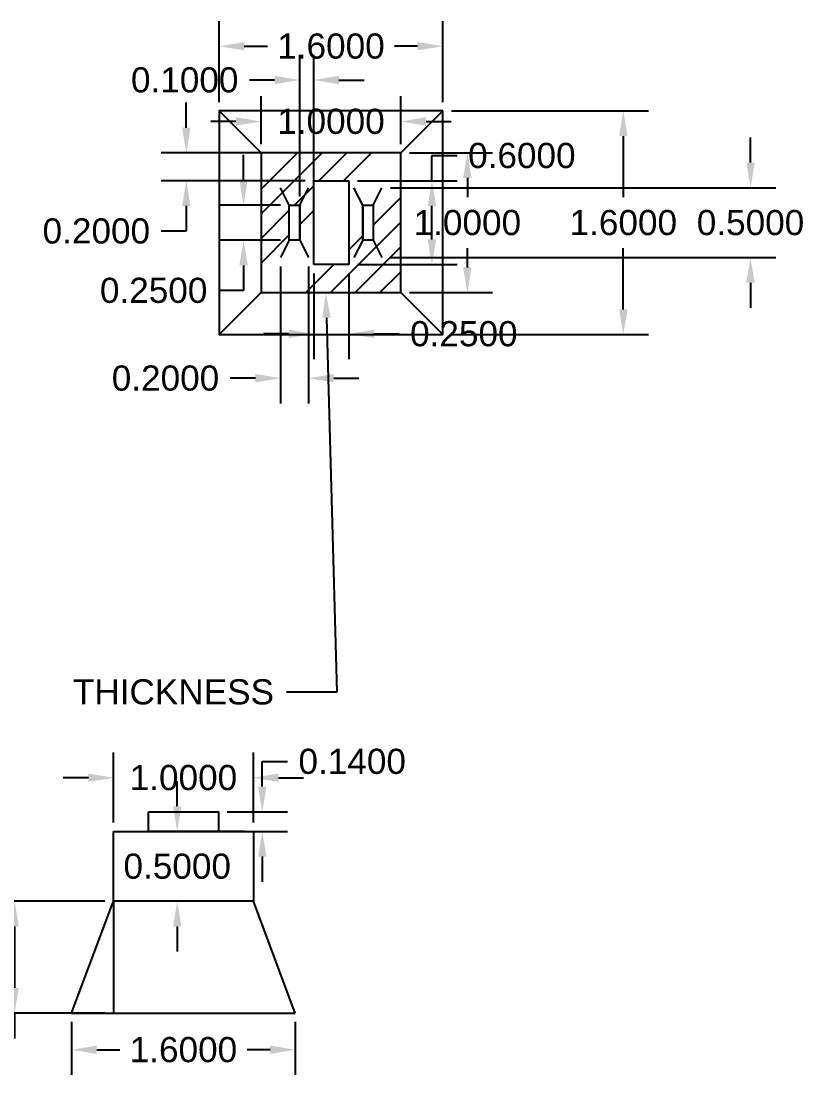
# Model space of a CAD drawing. Header units: inches. Extents: x -9.8 to 16, y -17.1 to 5.8.
# Drawn here: x 10.37 to 15.96, y -2.26 to 5.28 of the extents above; entities that cross this region are included whole.
import ezdxf
from ezdxf import colors
from ezdxf.entities.mleader import LeaderData, LeaderLine
from ezdxf.math import Vec2, Vec3

# ---------------------------------------------------------------- set-up
doc = ezdxf.new("R2010")
doc.units = ezdxf.units.IN
doc.header["$MEASUREMENT"] = 0
doc.styles.get("Standard").update_dxf_attribs({"font": 'arial.ttf'})
doc.dimstyles.get("Standard").update_dxf_attribs({"dimtxt": 0.18, "dimasz": 0.18, "dimexe": 0.18, "dimexo": 0.0625, "dimgap": 0.09, "dimtad": 0, "dimtih": 1, "dimtoh": 1, "dimdec": 4, "dimzin": 0, "dimdsep": 46, "dimtxsty": 'Standard', "dimcen": 0.09, "dimadec": 0, "dimazin": 0, "dimtfac": 1, "dimtdec": 4, "dimtofl": 0, "dimtmove": 0, "dimatfit": 3, "dimfxl": 1, "dimtolj": 1, "dimtzin": 0, "dimarcsym": 0})

# ---------------------------------------------------------------- blocks, each defined once
blk = doc.blocks.new('*D12')
at = {"color": 0, "lineweight": -2, "transparency": 16777216}
for p, q in [((12.0826, 4.4037), (12.0826, 4.7457)), ((13.0826, 4.4037), (13.0826, 4.7457)), ((11.9026, 4.5657), (11.7226, 4.5657)), ((13.2626, 4.5657), (13.4426, 4.5657))]:
    blk.add_line(p, q, dxfattribs=at)
at = {"color": 0, "transparency": 16777216}
for points in [[(11.9026, 4.5957), (11.9026, 4.5357), (12.0826, 4.5657)], [(13.2626, 4.5957), (13.2626, 4.5357), (13.0826, 4.5657)]]:
    blk.add_solid(points, dxfattribs=at)
at = {"layer": 'Defpoints', "color": 0, "transparency": 16777216}
for p in [(12.0826, 4.5657), (12.0826, 4.3412), (13.0826, 4.3412)]:
    blk.add_point(p, dxfattribs=at)
at = {"color": 0, "transparency": 16777216, "insert": (12.5826, 4.5657), "char_height": 0.18, "attachment_point": 5}
blk.add_mtext('\\A1;1.0000', dxfattribs=at)
blk = doc.blocks.new('*D13')
at = {"color": 0, "lineweight": -2, "transparency": 16777216}
for p, q in [((12.4596, 3.4787), (12.4596, 2.8657)), ((12.7096, 3.4787), (12.7096, 2.8657)), ((12.2796, 3.0457), (12.0996, 3.0457)), ((12.8896, 3.0457), (13.0696, 3.0457))]:
    blk.add_line(p, q, dxfattribs=at)
at = {"color": 0, "transparency": 16777216}
for points in [[(12.2796, 3.0757), (12.2796, 3.0157), (12.4596, 3.0457)], [(12.8896, 3.0757), (12.8896, 3.0157), (12.7096, 3.0457)]]:
    blk.add_solid(points, dxfattribs=at)
at = {"layer": 'Defpoints', "color": 0, "transparency": 16777216}
for p in [(12.4596, 3.5412), (12.7096, 3.5412), (12.7096, 3.0457)]:
    blk.add_point(p, dxfattribs=at)
at = {"color": 0, "transparency": 16777216, "insert": (13.5329, 3.0457), "char_height": 0.18, "attachment_point": 5}
blk.add_mtext('\\A1;0.2500', dxfattribs=at)
blk = doc.blocks.new('*D14')
at = {"color": 0, "lineweight": -2, "transparency": 16777216}
for p, q in [((13.3047, 4.1412), (13.3047, 4.3212)), ((13.3047, 4.3212), (13.4847, 4.3212)), ((12.7721, 4.1412), (13.4847, 4.1412)), ((13.3047, 3.7212), (13.3047, 3.9612)), ((12.7721, 3.5412), (13.4847, 3.5412))]:
    blk.add_line(p, q, dxfattribs=at)
at = {"color": 0, "transparency": 16777216}
for points in [[(13.2747, 3.9612), (13.3347, 3.9612), (13.3047, 4.1412)], [(13.2747, 3.7212), (13.3347, 3.7212), (13.3047, 3.5412)]]:
    blk.add_solid(points, dxfattribs=at)
at = {"layer": 'Defpoints', "color": 0, "transparency": 16777216}
for p in [(12.7096, 4.1412), (13.3047, 4.1412), (12.7096, 3.5412)]:
    blk.add_point(p, dxfattribs=at)
at = {"color": 0, "transparency": 16777216, "insert": (13.948, 4.3212), "char_height": 0.18, "attachment_point": 5}
blk.add_mtext('\\A1;0.6000', dxfattribs=at)
blk = doc.blocks.new('*D15')
at = {"color": 0, "lineweight": -2, "transparency": 16777216}
for p, q in [((13.1451, 4.3412), (13.7382, 4.3412)), ((13.5582, 4.1612), (13.5582, 4.0232)), ((13.5582, 3.5212), (13.5582, 3.6593)), ((13.1451, 3.3412), (13.7382, 3.3412))]:
    blk.add_line(p, q, dxfattribs=at)
at = {"color": 0, "transparency": 16777216}
for points in [[(13.5282, 4.1612), (13.5882, 4.1612), (13.5582, 4.3412)], [(13.5282, 3.5212), (13.5882, 3.5212), (13.5582, 3.3412)]]:
    blk.add_solid(points, dxfattribs=at)
at = {"layer": 'Defpoints', "color": 0, "transparency": 16777216}
for p in [(13.0826, 4.3412), (13.0826, 3.3412), (13.5582, 3.3412)]:
    blk.add_point(p, dxfattribs=at)
at = {"color": 0, "transparency": 16777216, "insert": (13.5582, 3.8412), "char_height": 0.18, "attachment_point": 5}
blk.add_mtext('\\A1;1.0000', dxfattribs=at)
blk = doc.blocks.new('*D22')
at = {"color": 0, "lineweight": -2, "transparency": 16777216}
for p, q in [((11.9575, 4.1462), (11.9575, 4.3262)), ((12.2221, 3.9662), (11.7775, 3.9662)), ((12.2221, 3.7162), (11.7775, 3.7162)), ((11.9575, 3.5362), (11.9575, 3.3562)), ((11.9575, 3.3562), (11.7775, 3.3562))]:
    blk.add_line(p, q, dxfattribs=at)
at = {"color": 0, "transparency": 16777216}
for points in [[(11.9275, 4.1462), (11.9875, 4.1462), (11.9575, 3.9662)], [(11.9275, 3.5362), (11.9875, 3.5362), (11.9575, 3.7162)]]:
    blk.add_solid(points, dxfattribs=at)
at = {"layer": 'Defpoints', "color": 0, "transparency": 16777216}
for p in [(12.2846, 3.9662), (11.9575, 3.7162), (12.2846, 3.7162)]:
    blk.add_point(p, dxfattribs=at)
at = {"color": 0, "transparency": 16777216, "insert": (11.3141, 3.3562), "char_height": 0.18, "attachment_point": 5}
blk.add_mtext('\\A1;0.2500', dxfattribs=at)
blk = doc.blocks.new('*D23')
at = {"color": 0, "lineweight": -2, "transparency": 16777216}
for p, q in [((11.5475, 4.5212), (11.5475, 4.7012)), ((12.3971, 4.3412), (11.3675, 4.3412)), ((12.3971, 4.1412), (11.3675, 4.1412)), ((11.5475, 3.9612), (11.5475, 3.7812)), ((11.5475, 3.7812), (11.3675, 3.7812))]:
    blk.add_line(p, q, dxfattribs=at)
at = {"color": 0, "transparency": 16777216}
for points in [[(11.5175, 4.5212), (11.5775, 4.5212), (11.5475, 4.3412)], [(11.5175, 3.9612), (11.5775, 3.9612), (11.5475, 4.1412)]]:
    blk.add_solid(points, dxfattribs=at)
at = {"layer": 'Defpoints', "color": 0, "transparency": 16777216}
for p in [(12.4596, 4.3412), (11.5475, 4.1412), (12.4596, 4.1412)]:
    blk.add_point(p, dxfattribs=at)
at = {"color": 0, "transparency": 16777216, "insert": (10.9041, 3.7812), "char_height": 0.18, "attachment_point": 5}
blk.add_mtext('\\A1;0.2000', dxfattribs=at)
blk = doc.blocks.new('*D34')
at = {"color": 0, "lineweight": -2, "transparency": 16777216}
for p, q in [((11.4828, -0.3346), (11.4828, -0.1546)), ((11.9647, -0.5146), (11.3028, -0.5146)), ((11.9647, -1.0146), (11.3028, -1.0146)), ((11.4828, -1.1946), (11.4828, -1.3746))]:
    blk.add_line(p, q, dxfattribs=at)
at = {"color": 0, "transparency": 16777216}
for points in [[(11.4528, -0.3346), (11.5128, -0.3346), (11.4828, -0.5146)], [(11.4528, -1.1946), (11.5128, -1.1946), (11.4828, -1.0146)]]:
    blk.add_solid(points, dxfattribs=at)
at = {"layer": 'Defpoints', "color": 0, "transparency": 16777216}
for p in [(12.0272, -0.5146), (11.4828, -1.0146), (12.0272, -1.0146)]:
    blk.add_point(p, dxfattribs=at)
at = {"color": 0, "transparency": 16777216, "insert": (11.4828, -0.7646), "char_height": 0.18, "attachment_point": 5}
blk.add_mtext('\\A1;0.5000', dxfattribs=at)
blk = doc.blocks.new('*D35')
at = {"color": 0, "lineweight": -2, "transparency": 16777216}
for p, q in [((11.0272, -0.4521), (11.0272, 0.0493)), ((12.0272, -0.4521), (12.0272, 0.0493)), ((10.8472, -0.1307), (10.6672, -0.1307)), ((12.2072, -0.1307), (12.3872, -0.1307))]:
    blk.add_line(p, q, dxfattribs=at)
at = {"color": 0, "transparency": 16777216}
for points in [[(10.8472, -0.1007), (10.8472, -0.1607), (11.0272, -0.1307)], [(12.2072, -0.1007), (12.2072, -0.1607), (12.0272, -0.1307)]]:
    blk.add_solid(points, dxfattribs=at)
at = {"layer": 'Defpoints', "color": 0, "transparency": 16777216}
for p in [(12.0272, -0.1307), (11.0272, -0.5146), (12.0272, -0.5146)]:
    blk.add_point(p, dxfattribs=at)
at = {"color": 0, "transparency": 16777216, "insert": (11.5272, -0.1307), "char_height": 0.18, "attachment_point": 5}
blk.add_mtext('\\A1;1.0000', dxfattribs=at)
blk = doc.blocks.new('*D36')
at = {"color": 0, "lineweight": -2, "transparency": 16777216}
for p, q in [((12.3596, 4.0287), (12.3596, 5.0425)), ((12.4596, 4.0287), (12.4596, 5.0425)), ((12.1796, 4.8625), (11.9996, 4.8625)), ((12.6396, 4.8625), (12.8196, 4.8625))]:
    blk.add_line(p, q, dxfattribs=at)
at = {"color": 0, "transparency": 16777216}
for points in [[(12.1796, 4.8925), (12.1796, 4.8325), (12.3596, 4.8625)], [(12.6396, 4.8925), (12.6396, 4.8325), (12.4596, 4.8625)]]:
    blk.add_solid(points, dxfattribs=at)
at = {"layer": 'Defpoints', "color": 0, "transparency": 16777216}
for p in [(12.3596, 4.8625), (12.3596, 3.9662), (12.4596, 3.9662)]:
    blk.add_point(p, dxfattribs=at)
at = {"color": 0, "transparency": 16777216, "insert": (11.5363, 4.8625), "char_height": 0.18, "attachment_point": 5}
blk.add_mtext('\\A1;0.1000', dxfattribs=at)
blk = doc.blocks.new('*D46')
at = {"color": 0, "lineweight": -2, "transparency": 16777216}
for p, q in [((10.9647, -1.0146), (10.1394, -1.0146)), ((10.3194, -1.1946), (10.3194, -1.6346)), ((10.9647, -1.8146), (10.1394, -1.8146)), ((10.3194, -1.8146), (10.3194, -1.9946)), ((10.3194, -1.9946), (10.1394, -1.9946))]:
    blk.add_line(p, q, dxfattribs=at)
at = {"color": 0, "transparency": 16777216}
for points in [[(10.2894, -1.1946), (10.3494, -1.1946), (10.3194, -1.0146)], [(10.2894, -1.6346), (10.3494, -1.6346), (10.3194, -1.8146)]]:
    blk.add_solid(points, dxfattribs=at)
at = {"layer": 'Defpoints', "color": 0, "transparency": 16777216}
for p in [(11.0272, -1.0146), (10.3194, -1.8146), (11.0272, -1.8146)]:
    blk.add_point(p, dxfattribs=at)
at = {"color": 0, "transparency": 16777216, "insert": (9.6761, -1.9946), "char_height": 0.18, "attachment_point": 5}
blk.add_mtext('\\A1;0.8000', dxfattribs=at)
blk = doc.blocks.new('*D47')
at = {"color": 0, "lineweight": -2, "transparency": 16777216}
for p, q in [((10.7272, -1.8771), (10.7272, -2.2575)), ((12.3272, -1.8771), (12.3272, -2.2575)), ((10.9072, -2.0775), (11.0724, -2.0775)), ((12.1472, -2.0775), (11.9821, -2.0775))]:
    blk.add_line(p, q, dxfattribs=at)
at = {"color": 0, "transparency": 16777216}
for points in [[(10.9072, -2.0475), (10.9072, -2.1075), (10.7272, -2.0775)], [(12.1472, -2.0475), (12.1472, -2.1075), (12.3272, -2.0775)]]:
    blk.add_solid(points, dxfattribs=at)
at = {"layer": 'Defpoints', "color": 0, "transparency": 16777216}
for p in [(10.7272, -1.8146), (12.3272, -1.8146), (12.3272, -2.0775)]:
    blk.add_point(p, dxfattribs=at)
at = {"color": 0, "transparency": 16777216, "insert": (11.5272, -2.0775), "char_height": 0.18, "attachment_point": 5}
blk.add_mtext('\\A1;1.6000', dxfattribs=at)
blk = doc.blocks.new('*D51')
at = {"color": 0, "lineweight": -2, "transparency": 16777216}
for p, q in [((11.7826, 4.7037), (11.7826, 5.2842)), ((13.3826, 4.7037), (13.3826, 5.2842)), ((11.9626, 5.1042), (12.1278, 5.1042)), ((13.2026, 5.1042), (13.0375, 5.1042))]:
    blk.add_line(p, q, dxfattribs=at)
at = {"color": 0, "transparency": 16777216}
for points in [[(11.9626, 5.1342), (11.9626, 5.0742), (11.7826, 5.1042)], [(13.2026, 5.1342), (13.2026, 5.0742), (13.3826, 5.1042)]]:
    blk.add_solid(points, dxfattribs=at)
at = {"layer": 'Defpoints', "color": 0, "transparency": 16777216}
for p in [(11.7826, 5.1042), (11.7826, 4.6412, -0.8), (13.3826, 4.6412, -0.8)]:
    blk.add_point(p, dxfattribs=at)
at = {"color": 0, "transparency": 16777216, "insert": (12.5826, 5.1042), "char_height": 0.18, "attachment_point": 5}
blk.add_mtext('\\A1;1.6000', dxfattribs=at)
blk = doc.blocks.new('*D52')
at = {"color": 0, "lineweight": -2, "transparency": 16777216}
for p, q in [((13.4451, 4.6412), (14.8539, 4.6412)), ((14.6739, 4.4612), (14.6739, 4.0232)), ((14.6739, 3.2212), (14.6739, 3.6593)), ((13.4451, 3.0412), (14.8539, 3.0412))]:
    blk.add_line(p, q, dxfattribs=at)
at = {"color": 0, "transparency": 16777216}
for points in [[(14.6439, 4.4612), (14.7039, 4.4612), (14.6739, 4.6412)], [(14.6439, 3.2212), (14.7039, 3.2212), (14.6739, 3.0412)]]:
    blk.add_solid(points, dxfattribs=at)
at = {"layer": 'Defpoints', "color": 0, "transparency": 16777216}
for p in [(13.3826, 4.6412, -0.8), (14.6739, 4.6412), (13.3826, 3.0412, -0.8)]:
    blk.add_point(p, dxfattribs=at)
at = {"color": 0, "transparency": 16777216, "insert": (14.6739, 3.8412), "char_height": 0.18, "attachment_point": 5}
blk.add_mtext('\\A1;1.6000', dxfattribs=at)
blk = doc.blocks.new('*D78')
at = {"color": 0, "lineweight": -2, "transparency": 16777216}
for p, q in [((12.2221, 3.5287), (12.2221, 2.5483)), ((12.4221, 3.5287), (12.4221, 2.5483)), ((12.0421, 2.7283), (11.8621, 2.7283)), ((12.6021, 2.7283), (12.7821, 2.7283))]:
    blk.add_line(p, q, dxfattribs=at)
at = {"color": 0, "transparency": 16777216}
for points in [[(12.0421, 2.7583), (12.0421, 2.6983), (12.2221, 2.7283)], [(12.6021, 2.7583), (12.6021, 2.6983), (12.4221, 2.7283)]]:
    blk.add_solid(points, dxfattribs=at)
at = {"layer": 'Defpoints', "color": 0, "transparency": 16777216}
for p in [(12.2221, 3.5912, 0.64), (12.4221, 3.5912, 0.64), (12.2221, 2.7283)]:
    blk.add_point(p, dxfattribs=at)
at = {"color": 0, "transparency": 16777216, "insert": (11.3988, 2.7283), "char_height": 0.18, "attachment_point": 5}
blk.add_mtext('\\A1;0.2000', dxfattribs=at)
blk = doc.blocks.new('*D79')
at = {"color": 0, "lineweight": -2, "transparency": 16777216}
for p, q in [((15.5839, 4.2712), (15.5839, 4.4512)), ((13.0096, 4.0912), (15.7639, 4.0912)), ((13.0096, 3.5912), (15.7639, 3.5912)), ((15.5839, 3.4112), (15.5839, 3.2312))]:
    blk.add_line(p, q, dxfattribs=at)
at = {"color": 0, "transparency": 16777216}
for points in [[(15.5539, 4.2712), (15.6139, 4.2712), (15.5839, 4.0912)], [(15.5539, 3.4112), (15.6139, 3.4112), (15.5839, 3.5912)]]:
    blk.add_solid(points, dxfattribs=at)
at = {"layer": 'Defpoints', "color": 0, "transparency": 16777216}
for p in [(12.9471, 4.0912, 0.5), (15.5839, 4.0912), (12.9471, 3.5912, 0.64)]:
    blk.add_point(p, dxfattribs=at)
at = {"color": 0, "transparency": 16777216, "insert": (15.5839, 3.8412), "char_height": 0.18, "attachment_point": 5}
blk.add_mtext('\\A1;0.5000', dxfattribs=at)
blk = doc.blocks.new('*D80')
at = {"color": 0, "lineweight": -2, "transparency": 16777216}
for p, q in [((12.0912, -0.1946), (12.0912, -0.0146)), ((12.0912, -0.0146), (12.2712, -0.0146)), ((11.8397, -0.3746), (12.2712, -0.3746)), ((11.8397, -0.5146), (12.2712, -0.5146)), ((12.0912, -0.6946), (12.0912, -0.8746))]:
    blk.add_line(p, q, dxfattribs=at)
at = {"color": 0, "transparency": 16777216}
for points in [[(12.0612, -0.1946), (12.1212, -0.1946), (12.0912, -0.3746)], [(12.0612, -0.6946), (12.1212, -0.6946), (12.0912, -0.5146)]]:
    blk.add_solid(points, dxfattribs=at)
at = {"layer": 'Defpoints', "color": 0, "transparency": 16777216}
for p in [(11.7772, -0.3746), (12.0912, -0.3746), (11.7772, -0.5146)]:
    blk.add_point(p, dxfattribs=at)
at = {"color": 0, "transparency": 16777216, "insert": (12.7345, -0.0146), "char_height": 0.18, "attachment_point": 5}
blk.add_mtext('\\A1;0.1400', dxfattribs=at)

msp = doc.modelspace()

# ---------------------------------------------------------------- hatches: boundary and pattern name
h = msp.add_hatch()
h.set_pattern_fill('ANSI34', color=256)
h.set_pattern_definition([(45, (0.793, 2.33815), (-0.53033, 0.53033), []), (45, (0.9698, 2.33815), (-0.53033, 0.53033), []), (45, (1.14654, 2.33815), (-0.53033, 0.53033), []), (45, (1.3233, 2.33815), (-0.53033, 0.53033), [])])
h.paths.add_polyline_path([(12.08261, 3.34125), (13.08261, 3.34125), (13.08261, 4.34125), (12.08261, 4.34125)])
h.paths.add_polyline_path([(12.28461, 3.96625), (12.35961, 3.96625), (12.35961, 3.71625), (12.28461, 3.71625)], flags=16)
h.paths.add_polyline_path([(12.45961, 4.14125), (12.70961, 4.14125), (12.70961, 3.54125), (12.45961, 3.54125)], flags=16)
h.paths.add_polyline_path([(12.45961, 4.14125), (12.70961, 4.14125), (12.70961, 3.54125), (12.58261, 3.54125), (12.45961, 3.54125)], flags=0)
h.paths.add_polyline_path([(12.80961, 3.96625), (12.88461, 3.96625), (12.88461, 3.71625), (12.80961, 3.71625)], flags=16)

# ---------------------------------------------------------------- linework, layer by layer
for p, q in [((12.08261, 4.34125), (11.78261, 4.64125, -0.8)), ((13.08261, 4.34125), (13.38261, 4.64125, -0.8)), ((12.28461, 3.96625, 0.5), (12.22211, 4.09125, 0.64)), ((12.35961, 3.96625, 0.5), (12.42211, 4.09125, 0.64)), ((12.45961, 3.54125), (12.45961, 4.14125)), ((12.45961, 4.14125), (12.70961, 4.14125)), ((12.70961, 4.14125), (12.70961, 3.54125)), ((12.80961, 3.96625, 0.5), (12.74711, 4.09125, 0.64)), ((12.88461, 3.96625, 0.5), (12.94711, 4.09125, 0.64)), ((12.28461, 3.71625, 0.5), (12.22211, 3.59125, 0.64)), ((12.35961, 3.71625, 0.5), (12.42211, 3.59125, 0.64)), ((12.80961, 3.71625, 0.5), (12.74711, 3.59125, 0.64)), ((12.88461, 3.71625, 0.5), (12.94711, 3.59125, 0.64)), ((12.58261, 3.54125), (12.45961, 3.54125)), ((12.70961, 3.54125), (12.58261, 3.54125)), ((12.08261, 3.34125), (11.78261, 3.04125, -0.8)), ((13.08261, 3.34125), (13.38261, 3.04125, -0.8)), ((10.72721, -1.81461), (11.02721, -1.01461)), ((11.02721, -1.01461), (11.02721, -1.81461)), ((12.32721, -1.81461), (12.02721, -1.01461)), ((10.72721, -1.81461), (12.32721, -1.81461))]:
    msp.add_line(p, q)
for points, elevation in [([(13.38261, 4.64125), (11.78261, 4.64125), (11.78261, 3.04125), (13.38261, 3.04125)], -0.8), ([(12.80961, 3.96625), (12.88461, 3.96625), (12.88461, 3.71625), (12.80961, 3.71625)], 0.5)]:
    msp.add_lwpolyline(points, close=True, dxfattribs=dict(elevation=elevation))
for points in [[(13.08261, 4.34125), (12.08261, 4.34125), (12.08261, 3.34125), (13.08261, 3.34125)], [(12.28461, 3.96625), (12.35961, 3.96625), (12.35961, 3.71625), (12.28461, 3.71625)], [(11.02721, -0.51461), (12.02721, -0.51461), (12.02721, -1.01461), (11.02721, -1.01461)]]:
    msp.add_lwpolyline(points, close=True)
at = {"elevation": 0.5}
for points in [[(12.35961, 3.71625), (12.35961, 3.96625)], [(12.80961, 3.96625), (12.80961, 3.71625)]]:
    msp.add_lwpolyline(points, dxfattribs=at)
at = {"color": 0}
msp.add_lwpolyline([(11.27721, -0.37461), (11.77721, -0.37461), (11.77721, -0.51461), (11.27721, -0.51461)], close=True, dxfattribs=at)

# ---------------------------------------------------------------- dimensions: what is measured, and where the dimension line sits
for base, p1, p2, picture, middle in [((11.78261, 5.10419), (13.38261, 4.64125, -0.8), (11.78261, 4.64125, -0.8), '*D51', (12.58261, 5.10419)), ((12.35961, 4.86248), (12.45961, 3.96625), (12.35961, 3.96625), '*D36', (11.53628, 4.86248)), ((12.08261, 4.56568), (13.08261, 4.34125), (12.08261, 4.34125), '*D12', (12.58261, 4.56568)), ((12.22211, 2.72834), (12.42211, 3.59125, 0.64), (12.22211, 3.59125, 0.64), '*D78', (11.39878, 2.72834)), ((12.70961, 3.04574), (12.45961, 3.54125), (12.70961, 3.54125), '*D13', (13.53293, 3.04574)), ((12.02721, -0.13069), (11.02721, -0.51461), (12.02721, -0.51461), '*D35', (11.52721, -0.13069)), ((12.32721, -2.0775), (10.72721, -1.81461), (12.32721, -1.81461), '*D47', (11.52721, -2.0775))]:
    dim = msp.add_linear_dim(base=base, p1=p1, p2=p2, dimstyle='Standard')
    dim.commit()
    dim.dimension.update_dxf_attribs({"geometry": picture, "text_midpoint": middle})
for base, p1, p2, picture, middle in [((11.54747, 4.14125), (12.45961, 4.34125), (12.45961, 4.14125), '*D23', (10.90415, 3.78125)), ((14.67389, 4.64125), (13.38261, 3.04125, -0.8), (13.38261, 4.64125, -0.8), '*D52', (14.67389, 3.84125)), ((15.58391, 4.09125), (12.94711, 3.59125, 0.64), (12.94711, 4.09125, 0.5), '*D79', (15.58391, 3.84125)), ((13.30469, 4.14125), (12.70961, 3.54125), (12.70961, 4.14125), '*D14', (13.94802, 4.32125)), ((11.95747, 3.71625), (12.28461, 3.96625), (12.28461, 3.71625), '*D22', (11.31415, 3.35625)), ((13.55815, 3.34125), (13.08261, 4.34125), (13.08261, 3.34125), '*D15', (13.55815, 3.84125)), ((12.0912, -0.37461), (11.77721, -0.51461), (11.77721, -0.37461), '*D80', (12.73452, -0.01461)), ((11.48284, -1.01461), (12.02721, -0.51461), (12.02721, -1.01461), '*D34', (11.48284, -0.76461))]:
    dim = msp.add_linear_dim(base=base, p1=p1, p2=p2, angle=90, dimstyle='Standard')
    dim.commit()
    dim.dimension.update_dxf_attribs({"geometry": picture, "text_midpoint": middle})
dim = msp.add_aligned_dim(p1=(11.02721, -1.01461), p2=(11.02721, -1.81461), distance=-0.70779, dimstyle='Standard')
dim.commit()
dim.dimension.update_dxf_attribs({"geometry": '*D46', "text_midpoint": (9.6761, -1.99461)})

# ---------------------------------------------------------------- leaders
ml = msp.add_multileader_mtext('Standard')
ml.set_content('THICKNESS', color=256)
ml.set_leader_properties()
ml.build(insert=Vec2(0, 0))
ml.multileader.update_dxf_attribs({"dogleg_length": 0.36, "arrow_head_size": 0.18})
ctx = ml.context
ctx.base_point, ctx.char_height, ctx.arrow_head_size, ctx.landing_gap_size, ctx.plane_origin = Vec3(10.66497, 0.48234), 0.18, 0.18, 0.09, Vec3(12.5457, 3.34125)
ctx.text_align_type = 2
notes = []
notes.append((ctx, [(1, (1, 1, 0), (12.62508, 0.48234), (-1, 0), 0.36, [(0, [(12.5457, 3.34125)], 0, [])])]))
ctx.mtext.insert, ctx.mtext.width, ctx.mtext.alignment, ctx.mtext.flow_direction = Vec3(12.17508, 0.57388), 1.7704573, 3, 5
for ctx, leaders in notes:
    for number, flags, end, landing, length, lines in leaders:
        leader = LeaderData()
        leader.index, (leader.has_last_leader_line, leader.has_dogleg_vector, leader.attachment_direction) = number, flags
        leader.last_leader_point, leader.dogleg_vector, leader.dogleg_length = Vec3(end), Vec3(landing), length
        for number, points, colour, breaks in lines:
            line = LeaderLine()
            line.index, line.vertices, line.color, line.breaks = number, Vec3.list(points), colors.encode_raw_color(colour), breaks
            leader.lines.append(line)
        ctx.leaders.append(leader)

doc.saveas('drawing.dxf')
